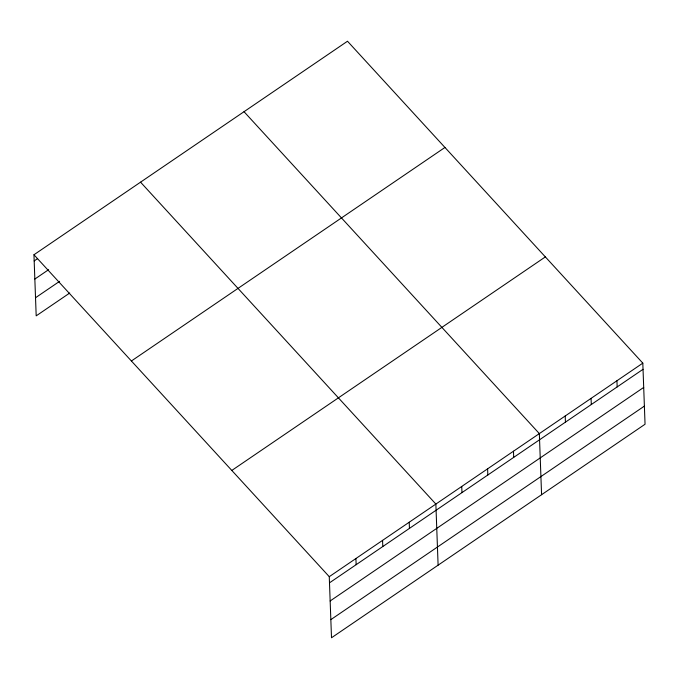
<?xml version="1.0" encoding="UTF-8"?>
<svg xmlns="http://www.w3.org/2000/svg" width="679" height="679" viewBox="0 0 679 679"><rect width="100%" height="100%" fill="white"/><g stroke="black" fill="none" stroke-linecap="round" stroke-linejoin="round"><path stroke-width="1.02" d="M33.95 254.761L347.495 41.232L642.809 363.138L645.05 424.239L331.505 637.768L329.264 576.675L33.95 254.761L36.191 315.862L69.716 293.031M34.179 260.923L37.617 258.589M34.841 279.052L48.599 269.69M35.529 297.733L59.599 281.335M131.403 360.99L444.949 147.462M231.811 470.445L545.356 256.908M329.264 576.675L642.809 363.138M329.493 582.837L643.038 369.3M330.155 600.966L643.7 387.429M330.843 619.638L644.388 406.11M244.024 111.695L539.338 433.601L541.579 494.702M140.553 182.167L435.867 504.073L438.108 565.166M616.939 380.758L617.169 386.92M591.078 398.369L591.299 404.531M565.208 415.989L565.437 422.151M513.477 451.221L513.697 457.383M487.607 468.841L487.828 475.003M461.737 486.453L461.966 492.614M409.216 522.219L409.445 528.381M382.566 540.374L382.795 546.536M355.915 558.52L356.144 564.682"/></g></svg>
